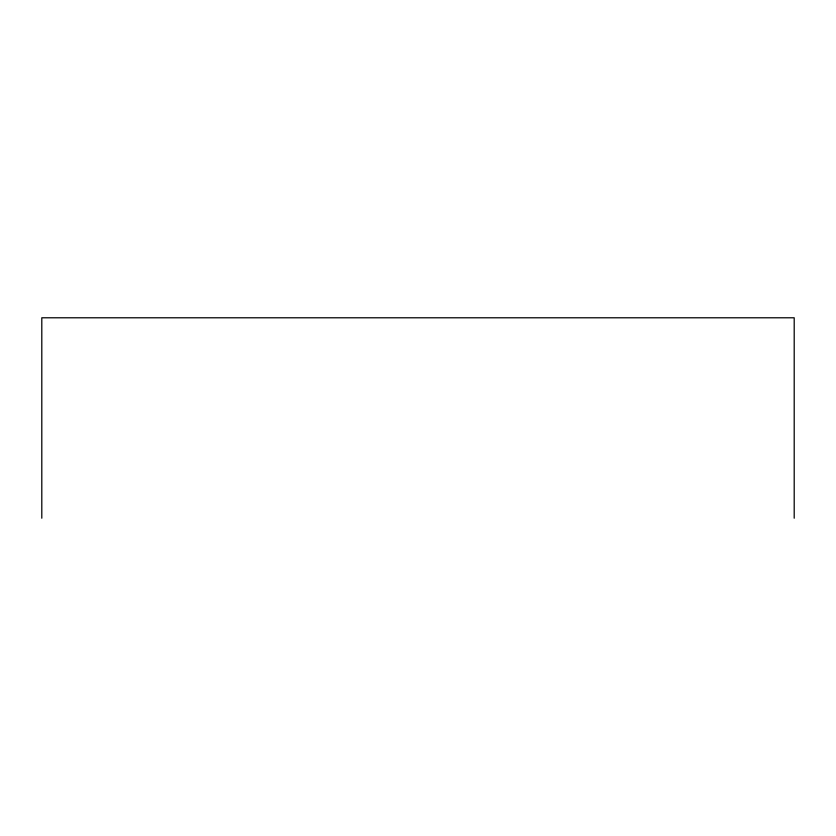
<?xml version="1.0" encoding="UTF-8"?>
<svg xmlns="http://www.w3.org/2000/svg" width="836" height="836" viewBox="0 0 836 836"><rect width="100%" height="100%" fill="white"/><g stroke="black" fill="none" stroke-linecap="round" stroke-linejoin="round"><path stroke-width="1.25" d="M794.2 518.215L794.2 317.784L41.8 317.784L41.8 518.215"/></g></svg>
